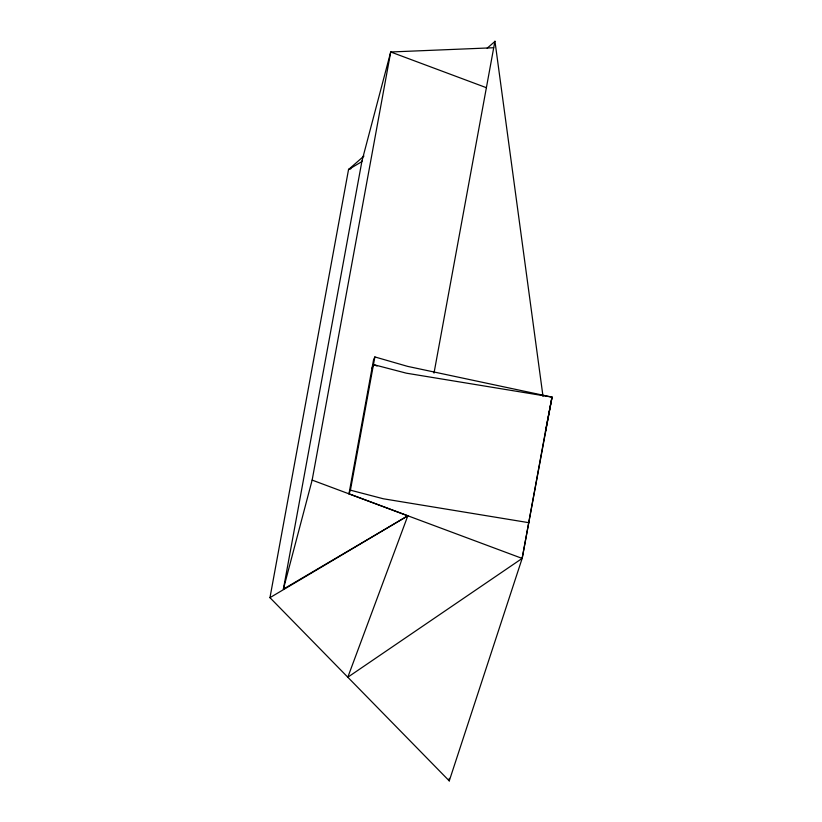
<?xml version="1.0" encoding="UTF-8"?>
<svg xmlns="http://www.w3.org/2000/svg" width="822" height="822" viewBox="0 0 822 822"><rect width="100%" height="100%" fill="white"/><g stroke="black" fill="none" stroke-linecap="round" stroke-linejoin="round"><path stroke-width="1.23" d="M546.836 423.967L522.155 558.415L348.97 493.817L373.589 359.676L374.873 356.933L407.599 366.376L552.035 397.118L522.155 558.415L449.264 780.9L269.965 597.666L348.538 169.538L363.941 156.057M493.724 47.738L390.717 51.981L312.144 480.099L407.815 515.815L283.385 589.138L361.968 160.948M348.97 493.817L350.419 490.169L374.873 356.933M434.006 373.106L494.936 41.1L543.003 396.358M545.438 431.601L552.035 397.118L406.345 373.178L373.465 364.588L372.027 368.235M546.743 424.471L552.035 397.118M361.957 161.02L390.717 51.981L486.388 87.697M283.385 589.138L312.144 480.099M487.169 48.21L494.875 41.48M522.155 558.415L347.809 677.215L407.815 515.815L269.965 597.666M361.772 161.677L348.538 169.538L350.943 168.695M528.988 522.71L383.299 498.769L350.419 490.169M373.465 364.588L377.041 366.006M449.254 778.331L449.264 780.9"/></g></svg>
